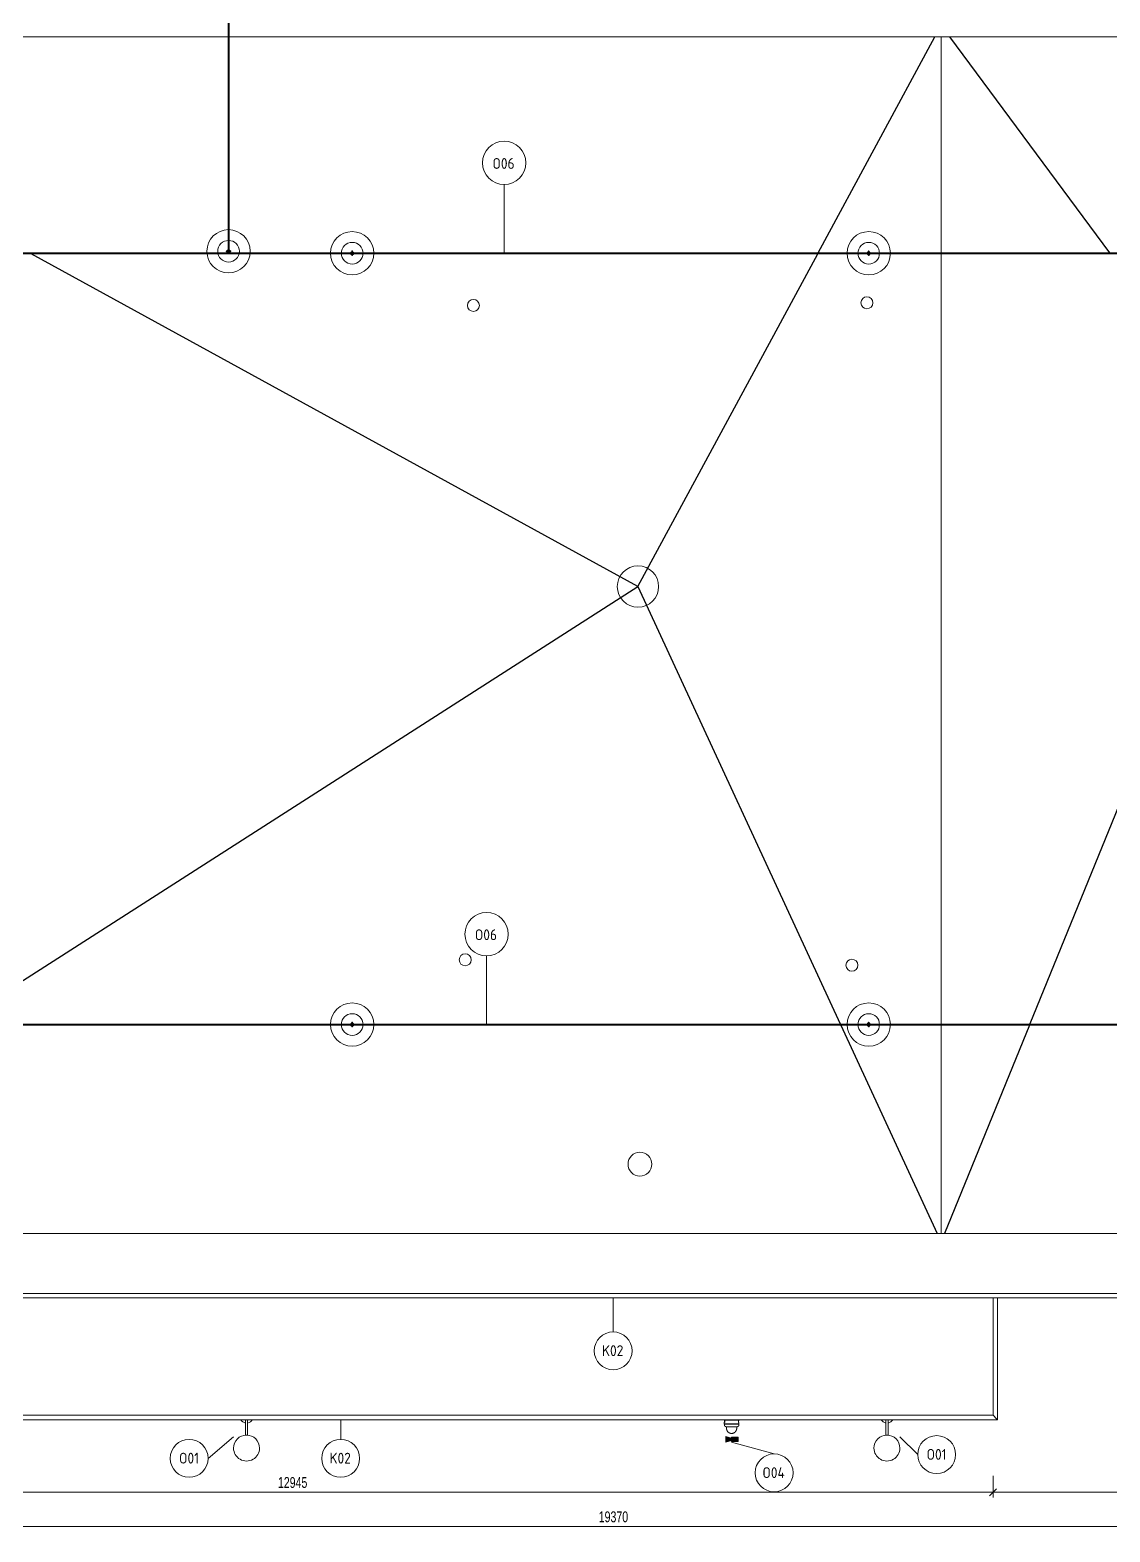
# Model space of a CAD drawing. Header units: millimetres. Extents: x -2854 to 232784, y -45352 to 20466.
# Drawn here: x 2634 to 12609, y -30346 to -16473 of the extents above; entities that cross this region are included whole.
import ezdxf

# ---------------------------------------------------------------- set-up
doc = ezdxf.new("R2010")
doc.units = ezdxf.units.MM
for name, color, linetype, lineweight in [('A-ANNO-DIMS', 211, 'Continuous', 9), ('A-ANNO-DIMS-50', 211, 'Continuous', 9), ('A-FLOR-HRAL', 11, 'Continuous', 13), ('A-FLOR-HRAL-IDEN', 2, 'Continuous', 9), ('A-ROOF', 132, 'Continuous', 13), ('A-ROOF-IDEN', 132, 'Continuous', 9), ('A-ROOF-OTLN', 132, 'Continuous', 13), ('E-LITE-EQPM', 33, 'Continuous', 13), ('E-LITE-EQPM-IDEN', 33, 'Continuous', 9), ('E-SERT', 181, 'Continuous', 13), ('E-SERT-IDEN', 181, 'Continuous', 9), ('M-HVAC-CDFF', 50, 'Continuous', 13), ('P-SANR-FIXT', 6, 'Continuous', 13)]:
    doc.layers.add(name, color=color, linetype=linetype, lineweight=lineweight)
doc.styles.add('Arial_1', font='arial.ttf', dxfattribs={"width": 0.7, "height": 100})
doc.styles.add('ISOCPEUR', font='isocpeur.ttf', dxfattribs={"width": 0.9, "height": 100})
doc.dimstyles.new('Vnitřní_-_průhledné', dxfattribs={"dimscale": 304.8, "dimtxt": 102.02594, "dimasz": 0.213255, "dimexe": 0.164042, "dimexo": 0.0625, "dimgap": 0.032808, "dimtad": 1, "dimdec": 0, "dimrnd": 5, "dimzin": 0, "dimdsep": 46, "dimtxsty": 'Arial_1', "dimblk1": 'OBLIQUE', "dimblk2": 'OBLIQUE', "dimsah": 1, "dimcen": 0.09, "dimdle": 0.164042, "dimazin": 0, "dimtfac": 1, "dimtdec": 4, "dimtix": 1, "dimtmove": 0, "dimatfit": 3, "dimfxl": 0.492126, "dimfxlon": 1, "dimtvp": 1, "dimtolj": 1, "dimtzin": 0, "dimarcsym": 2})

# ---------------------------------------------------------------- blocks, each defined once
blk = doc.blocks.new('Zábradlí - Záchytný systém kotva-1301747-2NP_NÁVRH A')
at = {"layer": 'A-FLOR-HRAL', "flags": 128}
for points in [[(-17, -4), (-17, -4), (-17, -4), (-17, -4), (-18, -4), (-18, -4), (-18, -4), (-18, -4), (-18, -4), (-18, -4), (-19, -4), (-19, -4), (-19, -4), (-19, -3), (-19, -3), (-19, -3), (-19, -3), (-19, -3), (-20, -3), (-20, -3), (-20, -3), (-20, -3), (-20, -3), (-20, -2), (-20, -2), (-20, -2), (-20, -2), (-21, -2), (-21, -2), (-21, -2), (-21, -1), (-21, -1), (-21, -1), (-21, -1), (-21, -1), (-21, -1), (-21, -1), (-21, 0), (-21, 0), (-21, 0), (-21, 0), (-21, 0), (-21, 0), (-21, 1), (-21, 1), (-21, 1), (-21, 1), (-21, 1), (-21, 1), (-21, 2), (-21, 2), (-21, 2), (-20, 2), (-20, 2), (-20, 2), (-20, 2), (-20, 2), (-20, 3), (-20, 3), (-20, 3), (-20, 3), (-20, 3), (-19, 3), (-19, 3), (-19, 3), (-19, 3), (-19, 4), (-19, 4), (-19, 4), (-18, 4), (-18, 4), (-18, 4), (-18, 4), (-18, 4), (-18, 4), (-18, 4), (-17, 4), (-17, 4), (-17, 4), (-17, 4)], [(-17, 4), (-17, 4), (-17, 4), (-17, 4), (-17, 4), (-17, 4), (-16, 4), (-16, 4), (-16, 4), (-16, 4), (-16, 4), (-15, 4), (-15, 4), (-15, 4), (-14, 4), (-14, 4)], [(17, 4), (17, 4), (17, 4), (17, 4), (17, 4), (17, 4), (16, 4), (16, 4), (16, 4), (16, 4), (16, 4), (15, 4), (15, 4), (15, 4), (14, 4), (14, 4), (13, 4), (13, 4), (13, 4), (12, 4), (12, 4), (11, 4), (11, 4), (10, 4), (10, 4), (9, 4), (8, 4), (8, 4), (7, 4), (7, 4), (6, 4), (5, 4), (5, 4), (4, 4), (3, 4), (3, 4), (2, 4), (1, 4), (1, 4), (0, 4), (-1, 4), (-1, 4), (-2, 4), (-3, 4), (-3, 4), (-4, 4), (-5, 4), (-5, 4), (-6, 4), (-6, 4), (-7, 4), (-8, 4), (-8, 4), (-9, 4), (-9, 4), (-10, 4), (-11, 4), (-11, 4), (-12, 4), (-12, 4), (-13, 4), (-13, 4), (-13, 4), (-14, 4), (-14, 4), (-15, 4), (-15, 4), (-15, 4), (-15, 4), (-16, 4), (-16, 4), (-16, 4), (-16, 4), (-17, 4), (-17, 4), (-17, 4), (-17, 4), (-17, 4), (-17, 4), (-17, 4)], [(14, 4), (14, 4), (14, 4), (15, 4), (15, 4), (15, 4), (16, 4), (16, 4), (16, 4), (16, 4), (16, 4), (17, 4), (17, 4), (17, 4), (17, 4), (17, 4), (17, 4)], [(17, 4), (17, 4), (17, 4), (17, 4), (17, 4), (18, 4), (18, 4), (18, 4), (18, 4), (18, 4), (18, 4), (19, 4), (19, 4), (19, 3), (19, 3), (19, 3), (19, 3), (19, 3), (19, 3), (20, 3), (20, 3), (20, 3), (20, 3), (20, 2), (20, 2), (20, 2), (20, 2), (20, 2), (20, 2), (21, 2), (21, 1), (21, 1), (21, 1), (21, 1), (21, 1), (21, 1), (21, 1), (21, 0), (21, 0), (21, 0), (21, 0), (21, 0), (21, 0), (21, -1), (21, -1), (21, -1), (21, -1), (21, -1), (21, -1), (21, -2), (20, -2), (20, -2), (20, -2), (20, -2), (20, -2), (20, -2), (20, -2), (20, -3), (20, -3), (20, -3), (20, -3), (19, -3), (19, -3), (19, -3), (19, -3), (19, -3), (19, -4), (19, -4), (18, -4), (18, -4), (18, -4), (18, -4), (18, -4), (18, -4), (18, -4), (17, -4), (17, -4), (17, -4), (17, -4), (17, -4)], [(-14, -4), (-14, -4), (-15, -4), (-15, -4), (-15, -4), (-15, -4), (-16, -4), (-16, -4), (-16, -4), (-16, -4), (-17, -4), (-17, -4), (-17, -4), (-17, -4), (-17, -4), (-17, -4), (-17, -4)], [(-17, -4), (-17, -4), (-17, -4), (-17, -4), (-17, -4), (-17, -4), (-16, -4), (-16, -4), (-16, -4), (-16, -4), (-16, -4), (-15, -4), (-15, -4), (-15, -4), (-14, -4), (-14, -4), (-14, -4), (-13, -4), (-13, -4), (-12, -4), (-12, -4), (-11, -4), (-11, -4), (-10, -4), (-10, -4), (-9, -4), (-9, -4), (-8, -4), (-7, -4), (-7, -4), (-6, -4), (-6, -4), (-5, -4), (-4, -4), (-4, -4), (-3, -4), (-2, -4), (-2, -4), (-1, -4), (0, -4), (0, -4), (1, -4), (2, -4), (2, -4), (3, -4), (4, -4), (4, -4), (5, -4), (6, -4), (6, -4), (7, -4), (8, -4), (8, -4), (9, -4), (9, -4), (10, -4), (10, -4), (11, -4), (11, -4), (12, -4), (12, -4), (13, -4), (13, -4), (14, -4), (14, -4), (14, -4), (15, -4), (15, -4), (15, -4), (16, -4), (16, -4), (16, -4), (16, -4), (16, -4), (17, -4), (17, -4), (17, -4), (17, -4), (17, -4), (17, -4)], [(17, -4), (17, -4), (17, -4), (17, -4), (17, -4), (17, -4), (16, -4), (16, -4), (16, -4), (16, -4), (16, -4), (15, -4), (15, -4), (15, -4), (14, -4), (14, -4)]]:
    blk.add_lwpolyline(points, dxfattribs=at)
at = {"layer": 'A-FLOR-HRAL'}
for radius in [200, 100]:
    blk.add_circle((0, 0), radius, dxfattribs=at)
for radius, start, end in [(15, 109.6343, 160.3657), (12, 114.8172, 155.1828), (10, 120, 150), (15, 15.5155, 70.3657), (12, 19.6686, 65.1828), (10, 23.8217, 60), (15, 199.6343, 344.5393), (12, 204.8172, 340.3999), (10, 210, 336.2605)]:
    blk.add_arc((0, 0), radius, start, end, dxfattribs=at)
blk = doc.blocks.new('Zábradlí - Záchytný systém kotva-V34-2NP_NÁVRH A')
at = {"layer": 'A-FLOR-HRAL', "flags": 128}
for points in [[(-17, -4), (-17, -4), (-17, -4), (-17, -4), (-18, -4), (-18, -4), (-18, -4), (-18, -4), (-18, -4), (-18, -4), (-19, -4), (-19, -4), (-19, -4), (-19, -3), (-19, -3), (-19, -3), (-19, -3), (-19, -3), (-20, -3), (-20, -3), (-20, -3), (-20, -3), (-20, -3), (-20, -2), (-20, -2), (-20, -2), (-20, -2), (-21, -2), (-21, -2), (-21, -2), (-21, -1), (-21, -1), (-21, -1), (-21, -1), (-21, -1), (-21, -1), (-21, -1), (-21, 0), (-21, 0), (-21, 0), (-21, 0), (-21, 0), (-21, 0), (-21, 1), (-21, 1), (-21, 1), (-21, 1), (-21, 1), (-21, 1), (-21, 2), (-21, 2), (-21, 2), (-20, 2), (-20, 2), (-20, 2), (-20, 2), (-20, 2), (-20, 3), (-20, 3), (-20, 3), (-20, 3), (-20, 3), (-19, 3), (-19, 3), (-19, 3), (-19, 3), (-19, 4), (-19, 4), (-19, 4), (-18, 4), (-18, 4), (-18, 4), (-18, 4), (-18, 4), (-18, 4), (-18, 4), (-17, 4), (-17, 4), (-17, 4), (-17, 4)], [(-17, 4), (-17, 4), (-17, 4), (-17, 4), (-17, 4), (-17, 4), (-16, 4), (-16, 4), (-16, 4), (-16, 4), (-16, 4), (-15, 4), (-15, 4), (-15, 4), (-14, 4), (-14, 4)], [(17, 4), (17, 4), (17, 4), (17, 4), (17, 4), (17, 4), (16, 4), (16, 4), (16, 4), (16, 4), (16, 4), (15, 4), (15, 4), (15, 4), (14, 4), (14, 4), (13, 4), (13, 4), (13, 4), (12, 4), (12, 4), (11, 4), (11, 4), (10, 4), (10, 4), (9, 4), (8, 4), (8, 4), (7, 4), (7, 4), (6, 4), (5, 4), (5, 4), (4, 4), (3, 4), (3, 4), (2, 4), (1, 4), (1, 4), (0, 4), (-1, 4), (-1, 4), (-2, 4), (-3, 4), (-3, 4), (-4, 4), (-5, 4), (-5, 4), (-6, 4), (-6, 4), (-7, 4), (-8, 4), (-8, 4), (-9, 4), (-9, 4), (-10, 4), (-11, 4), (-11, 4), (-12, 4), (-12, 4), (-13, 4), (-13, 4), (-13, 4), (-14, 4), (-14, 4), (-15, 4), (-15, 4), (-15, 4), (-15, 4), (-16, 4), (-16, 4), (-16, 4), (-16, 4), (-17, 4), (-17, 4), (-17, 4), (-17, 4), (-17, 4), (-17, 4), (-17, 4)], [(14, 4), (14, 4), (14, 4), (15, 4), (15, 4), (15, 4), (16, 4), (16, 4), (16, 4), (16, 4), (16, 4), (17, 4), (17, 4), (17, 4), (17, 4), (17, 4), (17, 4)], [(17, 4), (17, 4), (17, 4), (17, 4), (17, 4), (18, 4), (18, 4), (18, 4), (18, 4), (18, 4), (18, 4), (19, 4), (19, 4), (19, 3), (19, 3), (19, 3), (19, 3), (19, 3), (19, 3), (20, 3), (20, 3), (20, 3), (20, 3), (20, 2), (20, 2), (20, 2), (20, 2), (20, 2), (20, 2), (21, 2), (21, 1), (21, 1), (21, 1), (21, 1), (21, 1), (21, 1), (21, 1), (21, 0), (21, 0), (21, 0), (21, 0), (21, 0), (21, 0), (21, -1), (21, -1), (21, -1), (21, -1), (21, -1), (21, -1), (21, -2), (20, -2), (20, -2), (20, -2), (20, -2), (20, -2), (20, -2), (20, -2), (20, -3), (20, -3), (20, -3), (20, -3), (19, -3), (19, -3), (19, -3), (19, -3), (19, -3), (19, -4), (19, -4), (18, -4), (18, -4), (18, -4), (18, -4), (18, -4), (18, -4), (18, -4), (17, -4), (17, -4), (17, -4), (17, -4), (17, -4)], [(-14, -4), (-14, -4), (-15, -4), (-15, -4), (-15, -4), (-15, -4), (-16, -4), (-16, -4), (-16, -4), (-16, -4), (-17, -4), (-17, -4), (-17, -4), (-17, -4), (-17, -4), (-17, -4), (-17, -4)], [(-17, -4), (-17, -4), (-17, -4), (-17, -4), (-17, -4), (-17, -4), (-16, -4), (-16, -4), (-16, -4), (-16, -4), (-16, -4), (-15, -4), (-15, -4), (-15, -4), (-14, -4), (-14, -4), (-14, -4), (-13, -4), (-13, -4), (-12, -4), (-12, -4), (-11, -4), (-11, -4), (-10, -4), (-10, -4), (-9, -4), (-9, -4), (-8, -4), (-7, -4), (-7, -4), (-6, -4), (-6, -4), (-5, -4), (-4, -4), (-4, -4), (-3, -4), (-2, -4), (-2, -4), (-1, -4), (0, -4), (0, -4), (1, -4), (2, -4), (2, -4), (3, -4), (4, -4), (4, -4), (5, -4), (6, -4), (6, -4), (7, -4), (8, -4), (8, -4), (9, -4), (9, -4), (10, -4), (10, -4), (11, -4), (11, -4), (12, -4), (12, -4), (13, -4), (13, -4), (14, -4), (14, -4), (14, -4), (15, -4), (15, -4), (15, -4), (16, -4), (16, -4), (16, -4), (16, -4), (16, -4), (17, -4), (17, -4), (17, -4), (17, -4), (17, -4), (17, -4)], [(17, -4), (17, -4), (17, -4), (17, -4), (17, -4), (17, -4), (16, -4), (16, -4), (16, -4), (16, -4), (16, -4), (15, -4), (15, -4), (15, -4), (14, -4), (14, -4)]]:
    blk.add_lwpolyline(points, dxfattribs=at)
at = {"layer": 'A-FLOR-HRAL'}
for radius in [200, 100]:
    blk.add_circle((0, 0), radius, dxfattribs=at)
for radius, start, end in [(15, 109.6343, 164.4845), (12, 114.8172, 160.3314), (10, 120, 156.1783), (15, 15.5155, 70.3657), (12, 19.6686, 65.1828), (10, 23.8217, 60), (15, 195.4607, 250.3657), (12, 199.6001, 245.1828), (10, 203.7395, 240), (15, 289.6343, 344.5393), (10, 300, 336.2605), (12, 294.8172, 340.3999)]:
    blk.add_arc((0, 0), radius, start, end, dxfattribs=at)
blk = doc.blocks.new('Zábradlí - Zábradlí-1224775-2NP_NÁVRH A')
for name, p, rotation in [('Zábradlí - Záchytný systém kotva-1301747-2NP_NÁVRH A', (840, -18535), 180), ('Zábradlí - Záchytný systém kotva-V34-2NP_NÁVRH A', (5610, -18535), 89.99999999999982), ('Zábradlí - Záchytný systém kotva-V34-2NP_NÁVRH A', (10381, -18535), 89.99999999999982), ('Zábradlí - Záchytný systém kotva-1301747-2NP_NÁVRH A', (15151, -18535), 89.99999999999982), ('Zábradlí - Záchytný systém kotva-1301747-2NP_NÁVRH A', (840, -25659), 269.9999999999998), ('Zábradlí - Záchytný systém kotva-V34-2NP_NÁVRH A', (5610, -25659), 269.9999999999998), ('Zábradlí - Záchytný systém kotva-V34-2NP_NÁVRH A', (10381, -25659), 269.9999999999998)]:
    blk.add_blockref(name, p, dxfattribs=dict(rotation=rotation))
blk.add_blockref('Zábradlí - Záchytný systém kotva-1301747-2NP_NÁVRH A', (15151, -25659))
blk = doc.blocks.new('Typ horního madla - Horní madlo_Vnitřní_-1225290-2NP_NÁVRH A')
at = {"layer": 'A-FLOR-HRAL'}
for p, q in [((835, -18530), (835, -18531)), ((1959, -18530), (835, -18530)), ((835, -18539), (835, -25664)), ((845, -25654), (845, -18540)), ((845, -18540), (5606, -18540)), ((5606, -18530), (1996, -18530)), ((10377, -18530), (5614, -18530)), ((5614, -18540), (10377, -18540)), ((15147, -18530), (10385, -18530)), ((10385, -18540), (15146, -18540)), ((15146, -18540), (15146, -25654)), ((15156, -18530), (15155, -18530)), ((15156, -25655), (15156, -18530)), ((835, -25664), (836, -25664)), ((844, -25664), (5606, -25664)), ((5606, -25654), (845, -25654)), ((10377, -25654), (5614, -25654)), ((5614, -25664), (10377, -25664)), ((15146, -25654), (10385, -25654)), ((10385, -25664), (15156, -25664)), ((15156, -25664), (15156, -25663))]:
    blk.add_line(p, q, dxfattribs=at)
at = {"layer": 'A-FLOR-HRAL', "flags": 128}
for points in [[(835, -25664), (835, -25664), (835, -25663)], [(835, -25663), (835, -25664), (835, -25664)], [(844, -25654), (844, -25654), (845, -25654)], [(845, -25654), (844, -25654), (844, -25654)]]:
    blk.add_lwpolyline(points, dxfattribs=at)
at = {"layer": 'A-FLOR-HRAL'}
for points, knots in [([(835, -18531), (835, -18531), (835, -18530), (835, -18530), (835, -18530), (835, -18530)], [0.8333333, 0.8333333, 0.8333333, 0.8333333, 0.875, 0.9166667, 1, 1, 1, 1]), ([(845, -18540), (845, -18540), (845, -18540), (844, -18540), (844, -18539), (844, -18539)], [0, 0, 0, 0, 0.0833333, 0.125, 0.1666667, 0.1666667, 0.1666667, 0.1666667]), ([(15146, -18540), (15146, -18540), (15147, -18540), (15147, -18540), (15147, -18539), (15147, -18539)], [0, 0, 0, 0, 0.0833333, 0.125, 0.1666667, 0.1666667, 0.1666667, 0.1666667]), ([(15156, -18531), (15156, -18531), (15156, -18530), (15156, -18530), (15156, -18530), (15156, -18530)], [0.8333333, 0.8333333, 0.8333333, 0.8333333, 0.875, 0.9166667, 1, 1, 1, 1]), ([(15147, -25654), (15147, -25654), (15147, -25654), (15147, -25654), (15146, -25654), (15146, -25654)], [-0.1666667, -0.1666667, -0.1666667, -0.1666667, -0.125, -0.0833333, 0, 0, 0, 0]), ([(15156, -25664), (15156, -25664), (15156, -25664), (15156, -25663), (15156, -25663), (15156, -25663)], [-1, -1, -1, -1, -0.9166667, -0.875, -0.8333333, -0.8333333, -0.8333333, -0.8333333])]:
    blk.add_open_spline(points, degree=3, knots=knots, dxfattribs=at)
blk = doc.blocks.new('Typ horního madla - Horní madlo_Vnitřní_-V35-2NP_NÁVRH A')
at = {"layer": 'A-FLOR-HRAL'}
for p, q in [((835, -18530), (1959, -18530)), ((835, -18531), (835, -18530)), ((835, -25664), (835, -18539)), ((845, -18540), (1973, -18540)), ((845, -25654), (845, -18540)), ((1983, -18540), (5606, -18540)), ((1996, -18530), (4463, -18530)), ((4473, -18530), (5606, -18530)), ((5614, -18530), (10377, -18530)), ((5614, -18540), (10377, -18540)), ((10385, -18530), (15147, -18530)), ((10385, -18540), (15146, -18540)), ((15146, -18540), (15146, -25654)), ((15155, -18530), (15156, -18530)), ((15156, -18530), (15156, -25655)), ((836, -25664), (835, -25664)), ((5606, -25664), (844, -25664)), ((5606, -25654), (845, -25654)), ((10377, -25654), (5614, -25654)), ((10377, -25664), (5614, -25664)), ((15146, -25654), (10385, -25654)), ((15156, -25664), (10385, -25664)), ((15156, -25663), (15156, -25664))]:
    blk.add_line(p, q, dxfattribs=at)
blk = doc.blocks.new('Zábradlí - Záchytný systém kotva-V36-2NP_NÁVRH A')
at = {"layer": 'A-FLOR-HRAL', "flags": 128}
for points in [[(-17, -4), (-17, -4), (-17, -4), (-17, -4), (-18, -4), (-18, -4), (-18, -4), (-18, -4), (-18, -4), (-18, -4), (-19, -4), (-19, -4), (-19, -4), (-19, -3), (-19, -3), (-19, -3), (-19, -3), (-19, -3), (-20, -3), (-20, -3), (-20, -3), (-20, -3), (-20, -3), (-20, -2), (-20, -2), (-20, -2), (-20, -2), (-21, -2), (-21, -2), (-21, -2), (-21, -1), (-21, -1), (-21, -1), (-21, -1), (-21, -1), (-21, -1), (-21, -1), (-21, 0), (-21, 0), (-21, 0), (-21, 0), (-21, 0), (-21, 0), (-21, 1), (-21, 1), (-21, 1), (-21, 1), (-21, 1), (-21, 1), (-21, 2), (-21, 2), (-21, 2), (-20, 2), (-20, 2), (-20, 2), (-20, 2), (-20, 2), (-20, 3), (-20, 3), (-20, 3), (-20, 3), (-20, 3), (-19, 3), (-19, 3), (-19, 3), (-19, 3), (-19, 4), (-19, 4), (-19, 4), (-18, 4), (-18, 4), (-18, 4), (-18, 4), (-18, 4), (-18, 4), (-18, 4), (-17, 4), (-17, 4), (-17, 4), (-17, 4)], [(-17, 4), (-17, 4), (-17, 4), (-17, 4), (-17, 4), (-17, 4), (-16, 4), (-16, 4), (-16, 4), (-16, 4), (-16, 4), (-15, 4), (-15, 4), (-15, 4), (-14, 4), (-14, 4)], [(11, 4), (10, 4), (10, 4), (9, 4), (8, 4), (8, 4), (7, 4), (7, 4), (6, 4), (5, 4), (5, 4), (4, 4), (3, 4), (3, 4), (2, 4), (1, 4), (1, 4), (0, 4), (-1, 4), (-1, 4), (-2, 4), (-3, 4), (-3, 4), (-4, 4), (-5, 4), (-5, 4), (-6, 4), (-6, 4), (-7, 4), (-8, 4), (-8, 4), (-9, 4), (-9, 4), (-10, 4), (-11, 4), (-11, 4), (-12, 4), (-12, 4), (-13, 4), (-13, 4), (-13, 4), (-14, 4), (-14, 4), (-15, 4), (-15, 4), (-15, 4), (-15, 4), (-16, 4), (-16, 4), (-16, 4), (-16, 4), (-17, 4), (-17, 4), (-17, 4), (-17, 4), (-17, 4), (-17, 4), (-17, 4)], [(17, 4), (17, 4), (17, 4), (17, 4), (17, 4), (17, 4), (16, 4), (16, 4), (16, 4), (16, 4), (16, 4), (15, 4), (15, 4), (15, 4), (14, 4), (14, 4), (13, 4), (13, 4), (13, 4), (12, 4), (12, 4), (11, 4), (11, 4)], [(14, 4), (14, 4), (14, 4), (15, 4), (15, 4), (15, 4), (16, 4), (16, 4), (16, 4), (16, 4), (16, 4), (17, 4), (17, 4), (17, 4), (17, 4), (17, 4), (17, 4)], [(17, 4), (17, 4), (17, 4), (17, 4), (17, 4), (18, 4), (18, 4), (18, 4), (18, 4), (18, 4), (18, 4), (19, 4), (19, 4), (19, 3), (19, 3), (19, 3), (19, 3), (19, 3), (19, 3), (20, 3), (20, 3), (20, 3), (20, 3), (20, 2), (20, 2), (20, 2), (20, 2), (20, 2), (20, 2), (21, 2), (21, 1), (21, 1), (21, 1), (21, 1), (21, 1), (21, 1), (21, 1), (21, 0), (21, 0), (21, 0), (21, 0), (21, 0), (21, 0), (21, -1), (21, -1), (21, -1), (21, -1), (21, -1), (21, -1), (21, -2), (20, -2), (20, -2), (20, -2), (20, -2), (20, -2), (20, -2), (20, -2), (20, -3), (20, -3), (20, -3), (20, -3), (19, -3), (19, -3), (19, -3), (19, -3), (19, -3), (19, -4), (19, -4), (18, -4), (18, -4), (18, -4), (18, -4), (18, -4), (18, -4), (18, -4), (17, -4), (17, -4), (17, -4), (17, -4), (17, -4)], [(-14, -4), (-14, -4), (-15, -4), (-15, -4), (-15, -4), (-15, -4), (-16, -4), (-16, -4), (-16, -4), (-16, -4), (-17, -4), (-17, -4), (-17, -4), (-17, -4), (-17, -4), (-17, -4), (-17, -4)], [(-17, -4), (-17, -4), (-17, -4), (-17, -4), (-17, -4), (-17, -4), (-16, -4), (-16, -4), (-16, -4), (-16, -4), (-16, -4), (-15, -4), (-15, -4), (-15, -4), (-14, -4), (-14, -4), (-14, -4), (-13, -4), (-13, -4), (-12, -4), (-12, -4), (-11, -4), (-11, -4), (-10, -4), (-10, -4), (-9, -4), (-9, -4), (-8, -4), (-7, -4), (-7, -4), (-6, -4), (-6, -4), (-5, -4), (-4, -4), (-4, -4), (-3, -4), (-2, -4), (-2, -4), (-1, -4), (0, -4), (0, -4), (1, -4), (2, -4), (2, -4), (3, -4), (4, -4), (4, -4), (5, -4), (6, -4), (6, -4), (7, -4), (8, -4), (8, -4), (9, -4), (9, -4), (10, -4), (10, -4), (11, -4), (11, -4), (12, -4), (12, -4), (13, -4), (13, -4), (14, -4), (14, -4), (14, -4), (15, -4), (15, -4), (15, -4), (16, -4), (16, -4), (16, -4), (16, -4), (16, -4), (17, -4), (17, -4), (17, -4), (17, -4), (17, -4), (17, -4)], [(17, -4), (17, -4), (17, -4), (17, -4), (17, -4), (17, -4), (16, -4), (16, -4), (16, -4), (16, -4), (16, -4), (15, -4), (15, -4), (15, -4), (14, -4), (14, -4)]]:
    blk.add_lwpolyline(points, dxfattribs=at)
at = {"layer": 'A-FLOR-HRAL'}
for radius in [200, 100]:
    blk.add_circle((0, 0), radius, dxfattribs=at)
for radius, start, end in [(15, 123.0857, 164.4845), (12, 114.8172, 160.3314), (10, 120, 156.1783), (12, 19.6686, 65.1828), (10, 23.8217, 60), (15, 15.5155, 56.9143), (15, 195.4607, 250.3657), (12, 199.6001, 245.1828), (10, 203.7395, 240), (15, 289.6343, 344.5393), (10, 300, 336.2605), (12, 294.8172, 340.3999)]:
    blk.add_arc((0, 0), radius, start, end, dxfattribs=at)
blk = doc.blocks.new('Zábradlí - Zábradlí-1236403-2NP_NÁVRH A')
at = {"rotation": 180}
blk.add_blockref('Zábradlí - Záchytný systém kotva-V36-2NP_NÁVRH A', (4468, -18517), dxfattribs=at)
blk = doc.blocks.new('Typ horního madla - Horní madlo_Vnitřní_-1236408-2NP_NÁVRH A')
at = {"layer": 'A-FLOR-HRAL'}
for p, q in [((4463, -13156), (4463, -18513)), ((4473, -18513), (4473, -13156)), ((4463, -18521), (4463, -18530)), ((4463, -18530), (4473, -18530)), ((4473, -18530), (4473, -18521))]:
    blk.add_line(p, q, dxfattribs=at)
blk = doc.blocks.new('Typ horního madla - Horní madlo_Vnitřní_-V42-2NP_NÁVRH A')
at = {"layer": 'A-FLOR-HRAL'}
for p, q in [((4463, -18513), (4463, -13156)), ((4473, -18513), (4473, -13156)), ((4463, -18530), (4463, -18521)), ((4473, -18530), (4473, -18521))]:
    blk.add_line(p, q, dxfattribs=at)
blk = doc.blocks.new('DSP_Kamera_nastěnná - Refer to Catalog-V52-2NP_NÁVRH A')
at = {"layer": 'E-SERT'}
blk.add_hatch(color=11, dxfattribs=at).paths.add_polyline_path([(9061, -29515), (9115, -29500), (9115, -29510), (9175, -29510), (9175, -29470), (9115, -29470), (9115, -29480), (9061, -29465), (9061, -29490)])
at = {"layer": 'E-SERT', "color": 11}
for p, q in [((9035, -29309), (9035, -29311)), ((9035, -29311), (9115, -29311)), ((9049, -29313), (9047, -29348)), ((9115, -29348), (9047, -29348)), ((9047, -29349), (9048, -29357)), ((9115, -29349), (9047, -29349)), ((9048, -29348), (9048, -29349)), ((9051, -29311), (9049, -29313)), ((9115, -29313), (9049, -29313)), ((9053, -29311), (9053, -29334)), ((9115, -29374), (9063, -29374)), ((9067, -29372), (9067, -29390)), ((9115, -29311), (9194, -29311)), ((9180, -29313), (9115, -29313)), ((9182, -29348), (9115, -29348)), ((9182, -29349), (9115, -29349)), ((9166, -29374), (9115, -29374)), ((9162, -29390), (9163, -29372)), ((9177, -29334), (9177, -29311)), ((9180, -29313), (9178, -29311)), ((9180, -29314), (9180, -29313)), ((9181, -29349), (9181, -29348)), ((9181, -29357), (9182, -29349)), ((9182, -29348), (9182, -29346)), ((9194, -29311), (9194, -29309)), ((9061, -29490), (9061, -29465)), ((9061, -29465), (9115, -29480)), ((9061, -29515), (9061, -29490)), ((9115, -29500), (9061, -29515)), ((9115, -29480), (9115, -29470)), ((9115, -29470), (9175, -29470)), ((9115, -29510), (9115, -29500)), ((9175, -29510), (9115, -29510)), ((9175, -29470), (9175, -29510))]:
    blk.add_line(p, q, dxfattribs=at)
at = {"layer": 'E-SERT', "color": 11, "flags": 128}
for points in [[(9054, -29371), (9054, -29370), (9053, -29370), (9053, -29369), (9052, -29369), (9052, -29368), (9051, -29367), (9051, -29367), (9050, -29366), (9050, -29365), (9050, -29364), (9049, -29364), (9049, -29363), (9049, -29362), (9048, -29361), (9048, -29361), (9048, -29360), (9048, -29359), (9048, -29358), (9048, -29357), (9048, -29357)], [(9061, -29374), (9061, -29374), (9060, -29373), (9060, -29373), (9059, -29373), (9059, -29373), (9059, -29373), (9058, -29373), (9058, -29373), (9058, -29373), (9057, -29373), (9057, -29373), (9056, -29372), (9056, -29372), (9056, -29372), (9055, -29372), (9055, -29372), (9055, -29371), (9055, -29371), (9054, -29371)], [(9061, -29374), (9061, -29374), (9061, -29374), (9061, -29374), (9062, -29374), (9062, -29374), (9063, -29374), (9063, -29374), (9064, -29374), (9064, -29374), (9065, -29374), (9066, -29374), (9067, -29374), (9068, -29374), (9069, -29374), (9070, -29374), (9072, -29374), (9073, -29374), (9074, -29374), (9076, -29374), (9077, -29374), (9079, -29374), (9080, -29374), (9082, -29374), (9084, -29374), (9086, -29374), (9087, -29374), (9089, -29374), (9091, -29374), (9093, -29374), (9095, -29374), (9097, -29374), (9099, -29374), (9101, -29374), (9103, -29374), (9105, -29374), (9108, -29374), (9110, -29374), (9112, -29374), (9114, -29374), (9115, -29374)], [(9067, -29374), (9066, -29374), (9066, -29374), (9065, -29374), (9064, -29374), (9063, -29374), (9063, -29374), (9062, -29374), (9062, -29374), (9062, -29374), (9061, -29374), (9061, -29374), (9061, -29374), (9061, -29374)], [(9114, -29436), (9113, -29435), (9111, -29435), (9109, -29435), (9107, -29435), (9105, -29435), (9103, -29434), (9101, -29434), (9100, -29433), (9098, -29432), (9096, -29432), (9094, -29431), (9093, -29430), (9091, -29429), (9089, -29428), (9088, -29427), (9086, -29426), (9085, -29425), (9083, -29424), (9082, -29423), (9081, -29421), (9079, -29420), (9078, -29418), (9077, -29417), (9076, -29415), (9075, -29414), (9074, -29412), (9073, -29411), (9072, -29409), (9071, -29407), (9070, -29405), (9070, -29404), (9069, -29402), (9069, -29400), (9068, -29398), (9068, -29396), (9068, -29395), (9067, -29393), (9067, -29391), (9067, -29390)], [(9115, -29374), (9117, -29374), (9119, -29374), (9121, -29374), (9123, -29374), (9125, -29374), (9127, -29374), (9129, -29374), (9131, -29374), (9133, -29374), (9135, -29374), (9137, -29374), (9139, -29374), (9141, -29374), (9143, -29374), (9145, -29374), (9147, -29374), (9148, -29374), (9150, -29374), (9151, -29374), (9153, -29374), (9154, -29374), (9156, -29374), (9157, -29374), (9158, -29374), (9160, -29374), (9161, -29374), (9162, -29374), (9163, -29374), (9164, -29374), (9164, -29374), (9165, -29374), (9166, -29374), (9166, -29374), (9167, -29374), (9167, -29374), (9168, -29374), (9168, -29374), (9168, -29374), (9168, -29374), (9168, -29374)], [(9162, -29390), (9162, -29392), (9162, -29394), (9161, -29396), (9161, -29397), (9161, -29399), (9160, -29401), (9160, -29403), (9159, -29405), (9158, -29407), (9158, -29408), (9157, -29410), (9156, -29412), (9155, -29413), (9154, -29415), (9153, -29416), (9152, -29418), (9150, -29419), (9149, -29421), (9148, -29422), (9146, -29423), (9145, -29425), (9144, -29426), (9142, -29427), (9140, -29428), (9139, -29429), (9137, -29430), (9136, -29431), (9134, -29431), (9132, -29432), (9130, -29433), (9129, -29433), (9127, -29434), (9125, -29434), (9123, -29435), (9121, -29435), (9119, -29435), (9117, -29435), (9116, -29436), (9115, -29436)], [(9168, -29374), (9168, -29374), (9168, -29374), (9168, -29374), (9167, -29374), (9167, -29374), (9167, -29374), (9166, -29374), (9165, -29374), (9165, -29374), (9164, -29374), (9163, -29374), (9162, -29374), (9161, -29374)], [(9175, -29371), (9174, -29371), (9174, -29372), (9174, -29372), (9173, -29372), (9173, -29372), (9173, -29372), (9172, -29373), (9172, -29373), (9172, -29373), (9171, -29373), (9171, -29373), (9171, -29373), (9170, -29373), (9170, -29373), (9169, -29373), (9169, -29373), (9169, -29374), (9168, -29374), (9168, -29374)], [(9181, -29357), (9181, -29358), (9181, -29359), (9181, -29360), (9181, -29361), (9181, -29361), (9180, -29362), (9180, -29363), (9180, -29364), (9180, -29364), (9179, -29365), (9179, -29366), (9178, -29367), (9178, -29367), (9177, -29368), (9177, -29369), (9176, -29369), (9176, -29370), (9175, -29370), (9175, -29371), (9175, -29371)], [(9114, -29436), (9114, -29436), (9114, -29436), (9114, -29436), (9114, -29436), (9114, -29436), (9114, -29436), (9114, -29436), (9114, -29436), (9114, -29436), (9114, -29436), (9114, -29436), (9114, -29436), (9114, -29436), (9114, -29436), (9114, -29436), (9114, -29436), (9114, -29436), (9114, -29436), (9114, -29436), (9114, -29436), (9114, -29436), (9114, -29436), (9114, -29436), (9114, -29436), (9115, -29436), (9115, -29436), (9115, -29436), (9115, -29436), (9115, -29436), (9115, -29436), (9115, -29436), (9115, -29436), (9115, -29436), (9115, -29436), (9115, -29436), (9115, -29436)], [(9115, -29436), (9115, -29436), (9115, -29436), (9115, -29436), (9115, -29436), (9115, -29436), (9115, -29436), (9115, -29436), (9115, -29436), (9115, -29436), (9115, -29436), (9114, -29436), (9114, -29436), (9114, -29436), (9114, -29436), (9114, -29436), (9114, -29436), (9114, -29436), (9114, -29436), (9114, -29436), (9114, -29436), (9114, -29436), (9114, -29436), (9114, -29436), (9114, -29436), (9114, -29436), (9114, -29436), (9114, -29436), (9114, -29436), (9114, -29436), (9114, -29436), (9114, -29436), (9114, -29436), (9114, -29436), (9114, -29436), (9114, -29436)], [(9115, -29436), (9115, -29436), (9115, -29436), (9115, -29436), (9115, -29436), (9115, -29436), (9115, -29436), (9115, -29436), (9115, -29436), (9115, -29436), (9115, -29436), (9115, -29436), (9115, -29436), (9115, -29436), (9115, -29436), (9115, -29436), (9115, -29436), (9115, -29436), (9115, -29436), (9115, -29436), (9115, -29436), (9115, -29436), (9115, -29436), (9115, -29436), (9115, -29436), (9115, -29436), (9115, -29436), (9115, -29436), (9115, -29436), (9115, -29436), (9115, -29436), (9115, -29436), (9115, -29436), (9115, -29436), (9115, -29436), (9115, -29436), (9115, -29436)], [(9115, -29436), (9115, -29436), (9115, -29436), (9115, -29436), (9115, -29436), (9115, -29436), (9115, -29436), (9115, -29436), (9115, -29436), (9115, -29436), (9115, -29436), (9115, -29436), (9115, -29436), (9115, -29436), (9115, -29436), (9115, -29436), (9115, -29436), (9115, -29436), (9115, -29436), (9115, -29436), (9115, -29436), (9115, -29436), (9115, -29436), (9115, -29436), (9115, -29436), (9115, -29436), (9115, -29436), (9115, -29436), (9115, -29436), (9115, -29436), (9115, -29436), (9115, -29436), (9115, -29436), (9115, -29436), (9115, -29436), (9115, -29436)]]:
    blk.add_lwpolyline(points, dxfattribs=at)
at = {"layer": 'E-SERT', "color": 11}
for points, knots in [([(9179, -29330), (9179, -29328), (9179, -29325), (9179, -29322), (9179, -29321), (9179, -29320), (9180, -29319), (9180, -29318), (9180, -29317), (9180, -29316), (9180, -29315), (9180, -29315), (9180, -29314), (9180, -29314), (9180, -29314)], [-1, -1, -1, -1, -0.8888889, -0.8333333, -0.8055556, -0.7777778, -0.75, -0.7222222, -0.6944444, -0.6666667, -0.6388889, -0.6111111, -0.5555556, -0.4999552, -0.4999552, -0.4999552, -0.4999552]), ([(9182, -29346), (9182, -29346), (9182, -29346), (9182, -29345), (9182, -29345), (9181, -29344), (9181, -29343), (9181, -29342), (9181, -29342), (9181, -29341), (9180, -29339), (9180, -29338), (9180, -29337), (9180, -29335), (9179, -29333), (9179, -29331), (9179, -29330)], [-0.5, -0.5, -0.5, -0.5, -0.4444444, -0.3888889, -0.3611111, -0.3333333, -0.3055556, -0.2777778, -0.25, -0.2222222, -0.1944444, -0.1666667, -0.1388889, -0.1111111, -0.0555556, 0, 0, 0, 0]), ([(9180, -29314), (9180, -29314), (9180, -29314), (9180, -29315), (9180, -29315), (9180, -29316), (9180, -29316)], [-0.4999543, -0.4999543, -0.4999543, -0.4999543, -0.4444444, -0.3888889, -0.3611111, -0.3333333, -0.3333333, -0.3333333, -0.3333333])]:
    blk.add_open_spline(points, degree=3, knots=knots, dxfattribs=at)
blk.add_open_spline([(9182, -29345), (9182, -29346), (9182, -29346), (9182, -29346), (9182, -29346)], degree=3, dxfattribs=at)
blk = doc.blocks.new('DPS_světlo_3 - DPS_světlo_3-1467537-2NP_NÁVRH A')
at = {"layer": 'E-LITE-EQPM', "color": 11}
for p, q in [((-46, 305), (-46, 163)), ((-26, 163), (-26, 305))]:
    blk.add_line(p, q, dxfattribs=at)
for centre, radius, start, end in [((-36, 425), 120, 360, 180), ((-36, 425), 120, 180, 360), ((-36, 135), 60, 99.6593, 152.0925), ((-36, 135), 60, 27.9075, 80.3407)]:
    blk.add_arc(centre, radius, start, end, dxfattribs=at)
blk.add_open_spline([(-46, 305), (-46, 305), (-46, 305), (-46, 305), (-45, 305), (-44, 305), (-43, 305), (-41, 305), (-40, 305), (-38, 305), (-36, 305), (-35, 305), (-33, 305), (-32, 305), (-30, 305), (-28, 305), (-27, 305), (-26, 305), (-26, 305)], degree=3, knots=[0, 0, 0, 0, 0.055556, 0.111111, 0.166667, 0.222222, 0.277778, 0.333333, 0.388889, 0.444444, 0.513889, 0.548611, 0.583333, 0.652778, 0.722222, 0.791667, 0.861111, 1, 1, 1, 1], dxfattribs=at)
blk = doc.blocks.new('DPS_světlo_3 - DPS_světlo_3-V58-2NP_NÁVRH A')
at = {"layer": 'E-LITE-EQPM', "color": 11}
for p, q in [((-46, 305), (-46, 163)), ((-26, 163), (-26, 305))]:
    blk.add_line(p, q, dxfattribs=at)
for centre, radius, start, end in [((-36, 425), 120, 360, 180), ((-36, 425), 120, 180, 360), ((-36, 135), 60, 99.6593, 152.3044), ((-36, 135), 60, 27.6956, 80.3407)]:
    blk.add_arc(centre, radius, start, end, dxfattribs=at)
blk.add_open_spline([(-46, 305), (-46, 305), (-46, 305), (-46, 305), (-45, 305), (-44, 305), (-43, 305), (-41, 305), (-40, 305), (-38, 305), (-36, 305), (-35, 305), (-33, 305), (-32, 305), (-30, 305), (-28, 305), (-27, 305), (-26, 305), (-26, 305)], degree=3, knots=[0, 0, 0, 0, 0.055556, 0.111111, 0.166667, 0.222222, 0.277778, 0.333333, 0.388889, 0.444444, 0.513889, 0.548611, 0.583333, 0.652778, 0.722222, 0.791667, 0.861111, 1, 1, 1, 1], dxfattribs=at)
blk = doc.blocks.new('Drain_Roof_15_Inch_Diameter-Zurn-Z1715 - Load Family Type Catalog-V85-2NP_NÁVRH A')
at = {"layer": 'P-SANR-FIXT'}
blk.add_circle((0, 0), 191, dxfattribs=at)
blk.add_circle((0, 0), 191, dxfattribs=at)
blk = doc.blocks.new('Komín5 - Komín5-1979406-2NP_NÁVRH A')
at = {"layer": 'M-HVAC-CDFF'}
for start, end in [(0, 180), (180, 0)]:
    blk.add_arc((0, 0), 110, start, end, dxfattribs=at)
blk = doc.blocks.new('Větrací_vyústka_střecha - Větrací_vyústka_střecha-1989516-2NP_NÁVRH A')
at = {"layer": 'M-HVAC-CDFF'}
for start, end in [(0, 180), (180, 0)]:
    blk.add_arc((0, 0), 55.6, start, end, dxfattribs=at)
blk = doc.blocks.new('Popis parapetu1 - Záchytný systém-1408882-2NP_NÁVRH A')
at = {"layer": 'A-FLOR-HRAL-IDEN'}
blk.add_circle((0, 0), 4, dxfattribs=at)
blk = doc.blocks.new('Popiska osvětlovací tělesa - Popiska okna_Bublina-1426969-2NP_NÁVRH A')
at = {"layer": 'E-LITE-EQPM-IDEN'}
blk.add_circle((0, 0), 3.5, dxfattribs=at)
blk = doc.blocks.new('Popiska zakončení střešního pláště - Popiska okna_Bublina-1463073-2NP_NÁVRH A')
at = {"layer": 'A-ROOF-IDEN'}
blk.add_circle((0, 0), 3.5, dxfattribs=at)
blk = doc.blocks.new('DIMBLOCK117-2NP_NÁVRH A')
at = {"layer": 'A-ANNO-DIMS-50'}
for p, q in [((-1663, -30296), (-1663, -30146)), ((17704, -30296), (17704, -30146)), ((-1713, -30296), (17754, -30296)), ((-1663, -30296), (-1663, -30346)), ((17704, -30296), (17704, -30346))]:
    blk.add_line(p, q, dxfattribs=at)
at = {"layer": 'A-ANNO-DIMS-50', "lineweight": 18}
for p, q in [((-1663, -30296), (-1696, -30328)), ((-1663, -30296), (-1631, -30263)), ((17704, -30296), (17672, -30328)), ((17704, -30296), (17737, -30263))]:
    blk.add_line(p, q, dxfattribs=at)
at = {"layer": 'A-ANNO-DIMS-50', "color": 0, "insert": (7887, -30156), "char_height": 100, "width": 320.2, "attachment_point": 1, "line_spacing_factor": 0.941778, "style": 'Arial_1'}
blk.add_mtext('19370', dxfattribs=at)
blk = doc.blocks.new('_Oblique')
at = {"color": 0, "linetype": 'ByBlock', "lineweight": -2}
blk.add_line((-0.5, -0.5), (0.5, 0.5), dxfattribs=at)
blk = doc.blocks.new('DIMBLOCK119-2NP_NÁVRH A')
at = {"layer": 'A-ANNO-DIMS-50'}
for p, q in [((-1415, -29978), (-1415, -29828)), ((11530, -29978), (11530, -29828)), ((-1415, -29978), (11530, -29978)), ((-1415, -29978), (-1415, -30028)), ((11530, -29978), (11530, -30028))]:
    blk.add_line(p, q, dxfattribs=at)
at = {"layer": 'A-ANNO-DIMS-50', "lineweight": 18}
for p, q in [((-1415, -29978), (-1383, -29946)), ((11530, -29978), (11562, -29946)), ((-1415, -29978), (-1448, -30011)), ((11530, -29978), (11497, -30011))]:
    blk.add_line(p, q, dxfattribs=at)
at = {"layer": 'A-ANNO-DIMS-50', "color": 0, "insert": (4924, -29839), "char_height": 100, "width": 320.2, "attachment_point": 1, "line_spacing_factor": 0.941778, "style": 'Arial_1'}
blk.add_mtext('12945', dxfattribs=at)
blk = doc.blocks.new('DIMBLOCK120-2NP_NÁVRH A')
at = {"layer": 'A-ANNO-DIMS-50'}
for p, q in [((11530, -29978), (11530, -29828)), ((17704, -29978), (17704, -29828)), ((11530, -29978), (17754, -29978)), ((11530, -29978), (11530, -30028)), ((17704, -29978), (17704, -30028))]:
    blk.add_line(p, q, dxfattribs=at)
at = {"layer": 'A-ANNO-DIMS-50', "lineweight": 18}
for p, q in [((11530, -29978), (11562, -29946)), ((17704, -29978), (17737, -29946)), ((11530, -29978), (11497, -30011)), ((17704, -29978), (17672, -30011))]:
    blk.add_line(p, q, dxfattribs=at)
at = {"layer": 'A-ANNO-DIMS-50', "color": 0, "insert": (14510, -29839), "char_height": 100, "width": 256.16, "attachment_point": 1, "line_spacing_factor": 0.941778, "style": 'Arial_1'}
blk.add_mtext('6175', dxfattribs=at)
blk = doc.blocks.new('Popiska zabezpečovací zařízení - Popiska okna_Bublina-1427579-2NP_NÁVRH A')
at = {"layer": 'E-SERT-IDEN'}
blk.add_circle((0, 0), 3.5, dxfattribs=at)

msp = doc.modelspace()

# ---------------------------------------------------------------- linework, layer by layer
at = {"layer": 'A-FLOR-HRAL-IDEN'}
for p, q in [((7014, -18535), (7014, -17900)), ((6851.5, -25658.8), (6851.5, -25023.8))]:
    msp.add_line(p, q, dxfattribs=at)
at = {"layer": 'A-ROOF', "color": 11}
for p, q in [((1982.8, -16535), (4462.8, -16535)), ((4472.8, -16535), (16354.5, -16535)), ((17151.5, -27588.8), (-1110.4, -27588.8)), ((-1663.4, -28141.8), (17704.5, -28141.8)), ((11529.6, -29266.8), (11529.6, -28183.8)), ((-1415.4, -29266.8), (11529.6, -29266.8))]:
    msp.add_line(p, q, dxfattribs=at)
at = {"layer": 'A-ROOF', "color": 71, "lineweight": 25}
for p, q in [((9915.2, -18530), (10992.9, -16535)), ((11127.4, -16535), (12605.5, -18530)), ((8249.6, -21613.2), (2643.6, -18540)), ((8249.6, -21613.2), (9909.8, -18540)), ((14001.3, -20413.9), (11869, -25653.8)), ((1939.4, -25653.8), (8249.6, -21613.2)), ((8249.6, -21613.2), (10118.3, -25653.8)), ((10122.9, -25663.8), (11013.2, -27588.8)), ((11865, -25663.8), (11081.6, -27588.8))]:
    msp.add_line(p, q, dxfattribs=at)
at = {"layer": 'A-ROOF'}
for p, q in [((11049.6, -16535), (11049.6, -18530)), ((11049.6, -18540), (11049.6, -25653.8)), ((11049.6, -25663.8), (11049.6, -27588.8))]:
    msp.add_line(p, q, dxfattribs=at)
at = {"layer": 'A-ROOF-IDEN'}
for p, q in [((8020.5, -28183.8), (8020.5, -28497.7)), ((5503.6, -29308.8), (5503.6, -29490.7))]:
    msp.add_line(p, q, dxfattribs=at)
at = {"layer": 'A-ROOF-OTLN', "color": 11}
for p, q in [((-1705.4, -28183.8), (17308.4, -28183.8)), ((11571.6, -29308.8), (11571.6, -28183.8)), ((11562.6, -29299.8), (11529.6, -29266.8)), ((-1457.4, -29308.8), (11571.6, -29308.8))]:
    msp.add_line(p, q, dxfattribs=at)
msp.add_open_spline([(11571.6, -29308.8), (11571.6, -29308.8), (11571.5, -29308.7), (11571.1, -29308.3), (11570.8, -29308), (11570.4, -29307.6), (11570.1, -29307.3), (11569.7, -29306.9), (11569.2, -29306.5), (11568.7, -29305.9), (11568.2, -29305.4), (11567.9, -29305.1), (11567.5, -29304.7), (11567.1, -29304.3), (11566.7, -29304), (11566.4, -29303.6), (11566, -29303.2), (11565.6, -29302.8), (11565.2, -29302.4), (11564.7, -29301.9), (11563.8, -29301), (11563, -29300.2), (11562.6, -29299.8)], degree=3, knots=[0, 0, 0, 0, 0.125, 0.1875, 0.25, 0.3125, 0.34375, 0.375, 0.4375, 0.5, 0.53125, 0.5625, 0.59375, 0.625, 0.65625, 0.6875, 0.71875, 0.75, 0.78125, 0.8125, 0.875, 1, 1, 1, 1], dxfattribs=at)
at = {"layer": 'E-LITE-EQPM-IDEN'}
for p, q in [((4514.6, -29465.8), (4279.1, -29665.7)), ((10669.6, -29465.8), (10833.7, -29631))]:
    msp.add_line(p, q, dxfattribs=at)
at = {"layer": 'E-SERT-IDEN'}
msp.add_line((9114.6, -29514.8), (9507.2, -29624.3), dxfattribs=at)

# ---------------------------------------------------------------- block references
at = {"layer": 'A-FLOR-HRAL'}
for name in ['Zábradlí - Zábradlí-1236403-2NP_NÁVRH A', 'Typ horního madla - Horní madlo_Vnitřní_-1236408-2NP_NÁVRH A', 'Typ horního madla - Horní madlo_Vnitřní_-V42-2NP_NÁVRH A', 'Zábradlí - Zábradlí-1224775-2NP_NÁVRH A', 'Typ horního madla - Horní madlo_Vnitřní_-1225290-2NP_NÁVRH A', 'Typ horního madla - Horní madlo_Vnitřní_-V35-2NP_NÁVRH A']:
    msp.add_blockref(name, (0, 0), dxfattribs=at)
at = {"layer": 'A-FLOR-HRAL-IDEN', "xscale": 49.99999999999998, "yscale": 49.99999999999998, "zscale": 49.99999999999998}
for p in [(7014, -17700), (6851.5, -24823.8)]:
    msp.add_blockref('Popis parapetu1 - Záchytný systém-1408882-2NP_NÁVRH A', p, dxfattribs=at)
at = {"layer": 'A-ROOF-IDEN', "xscale": 49.99999999999998, "yscale": 49.99999999999998, "zscale": 49.99999999999998}
for p in [(8020.5, -28672.7), (5503.6, -29665.7)]:
    msp.add_blockref('Popiska zakončení střešního pláště - Popiska okna_Bublina-1463073-2NP_NÁVRH A', p, dxfattribs=at)
at = {"layer": 'E-LITE-EQPM', "color": 11, "rotation": 180}
for name, p in [('DPS_světlo_3 - DPS_světlo_3-V58-2NP_NÁVRH A', (4598.2, -29145.8)), ('DPS_světlo_3 - DPS_světlo_3-1467537-2NP_NÁVRH A', (10513.2, -29145.8))]:
    msp.add_blockref(name, p, dxfattribs=at)
at = {"layer": 'E-LITE-EQPM-IDEN', "xscale": 49.99999999999998, "yscale": 49.99999999999998, "zscale": 49.99999999999998}
for p in [(4104.1, -29665.7), (11008.7, -29631)]:
    msp.add_blockref('Popiska osvětlovací tělesa - Popiska okna_Bublina-1426969-2NP_NÁVRH A', p, dxfattribs=at)
at = {"layer": 'E-SERT', "color": 11}
msp.add_blockref('DSP_Kamera_nastěnná - Refer to Catalog-V52-2NP_NÁVRH A', (0, 0), dxfattribs=at)
at = {"layer": 'E-SERT-IDEN', "xscale": 49.99999999999998, "yscale": 49.99999999999998, "zscale": 49.99999999999998}
msp.add_blockref('Popiska zabezpečovací zařízení - Popiska okna_Bublina-1427579-2NP_NÁVRH A', (9507.2, -29799.3), dxfattribs=at)
at = {"layer": 'M-HVAC-CDFF', "rotation": 180}
for name, p in [('Větrací_vyústka_střecha - Větrací_vyústka_střecha-1989516-2NP_NÁVRH A', (6729.6, -19017.1)), ('Větrací_vyústka_střecha - Větrací_vyústka_střecha-1989516-2NP_NÁVRH A', (10364.6, -18992.1)), ('Větrací_vyústka_střecha - Větrací_vyústka_střecha-1989516-2NP_NÁVRH A', (6654, -25060.7)), ('Větrací_vyústka_střecha - Větrací_vyústka_střecha-1989516-2NP_NÁVRH A', (10226.2, -25111.3)), ('Komín5 - Komín5-1979406-2NP_NÁVRH A', (8267.6, -26948.9))]:
    msp.add_blockref(name, p, dxfattribs=at)
at = {"layer": 'P-SANR-FIXT'}
msp.add_blockref('Drain_Roof_15_Inch_Diameter-Zurn-Z1715 - Load Family Type Catalog-V85-2NP_NÁVRH A', (8249.6, -21613.2), dxfattribs=at)

# ---------------------------------------------------------------- texts
at = {"layer": 'A-ROOF-IDEN', "char_height": 100, "width": 248.924, "attachment_point": 1, "style": 'ISOCPEUR'}
for insert in [(7917.1, -28621.2), (5400.2, -29614.1)]:
    msp.add_mtext('K02', dxfattribs=dict(at, insert=insert))
at = {"layer": 'E-LITE-EQPM-IDEN', "char_height": 100, "width": 223.671, "attachment_point": 1, "style": 'ISOCPEUR'}
for insert in [(4011.1, -29614.1), (10915.6, -29579.4)]:
    msp.add_mtext('O01', dxfattribs=dict(at, insert=insert))
at = {"layer": 'E-SERT-IDEN', "insert": (9399.3, -29747.7), "char_height": 100, "width": 259.747, "attachment_point": 1, "style": 'ISOCPEUR'}
msp.add_mtext('O04', dxfattribs=at)

# ---------------------------------------------------------------- dimensions: what is measured, and where the dimension line sits
at = {"layer": 'A-ANNO-DIMS'}
for base, p1, p2, override, picture, middle in [((11529.6, -29978.3), (-1415.4, -29828.3), (11529.6, -29828.3), {"dimpost": '<>', "dimfxl": 12945}, 'DIMBLOCK119-2NP_NÁVRH A', (5057.1, -29917.3)), ((17704.5, -29978.3), (11529.6, -29828.3), (17704.5, -29828.3), {"dimpost": '<>', "dimfxl": 6174.862216}, 'DIMBLOCK120-2NP_NÁVRH A', (14617, -29917.3)), ((17704.5, -30295.7), (-1663.4, -30145.7), (17704.5, -30145.7), {"dimpost": '<>', "dimfxl": 19367.862216}, 'DIMBLOCK117-2NP_NÁVRH A', (8020.5, -30234.6))]:
    dim = msp.add_linear_dim(base=base, p1=p1, p2=p2, dimstyle='Vnitřní_-_průhledné', override=override, dxfattribs=at)
    dim.commit()
    dim.dimension.update_dxf_attribs({"geometry": picture, "text_midpoint": middle})

# ---------------------------------------------------------------- next in the draw order: texts
at = {"layer": 'A-FLOR-HRAL-IDEN', "char_height": 100, "width": 248.924, "attachment_point": 1, "style": 'ISOCPEUR', "bg_fill": 3, "box_fill_scale": 1.25, "bg_fill_color": 256, "bg_fill_true_color": 13158600, "bg_fill_transparency": 0}
for insert in [(6905.9, -17655.8), (6743.4, -24779.6)]:
    msp.add_mtext('O06', dxfattribs=dict(at, insert=insert))

doc.saveas('drawing.dxf')
